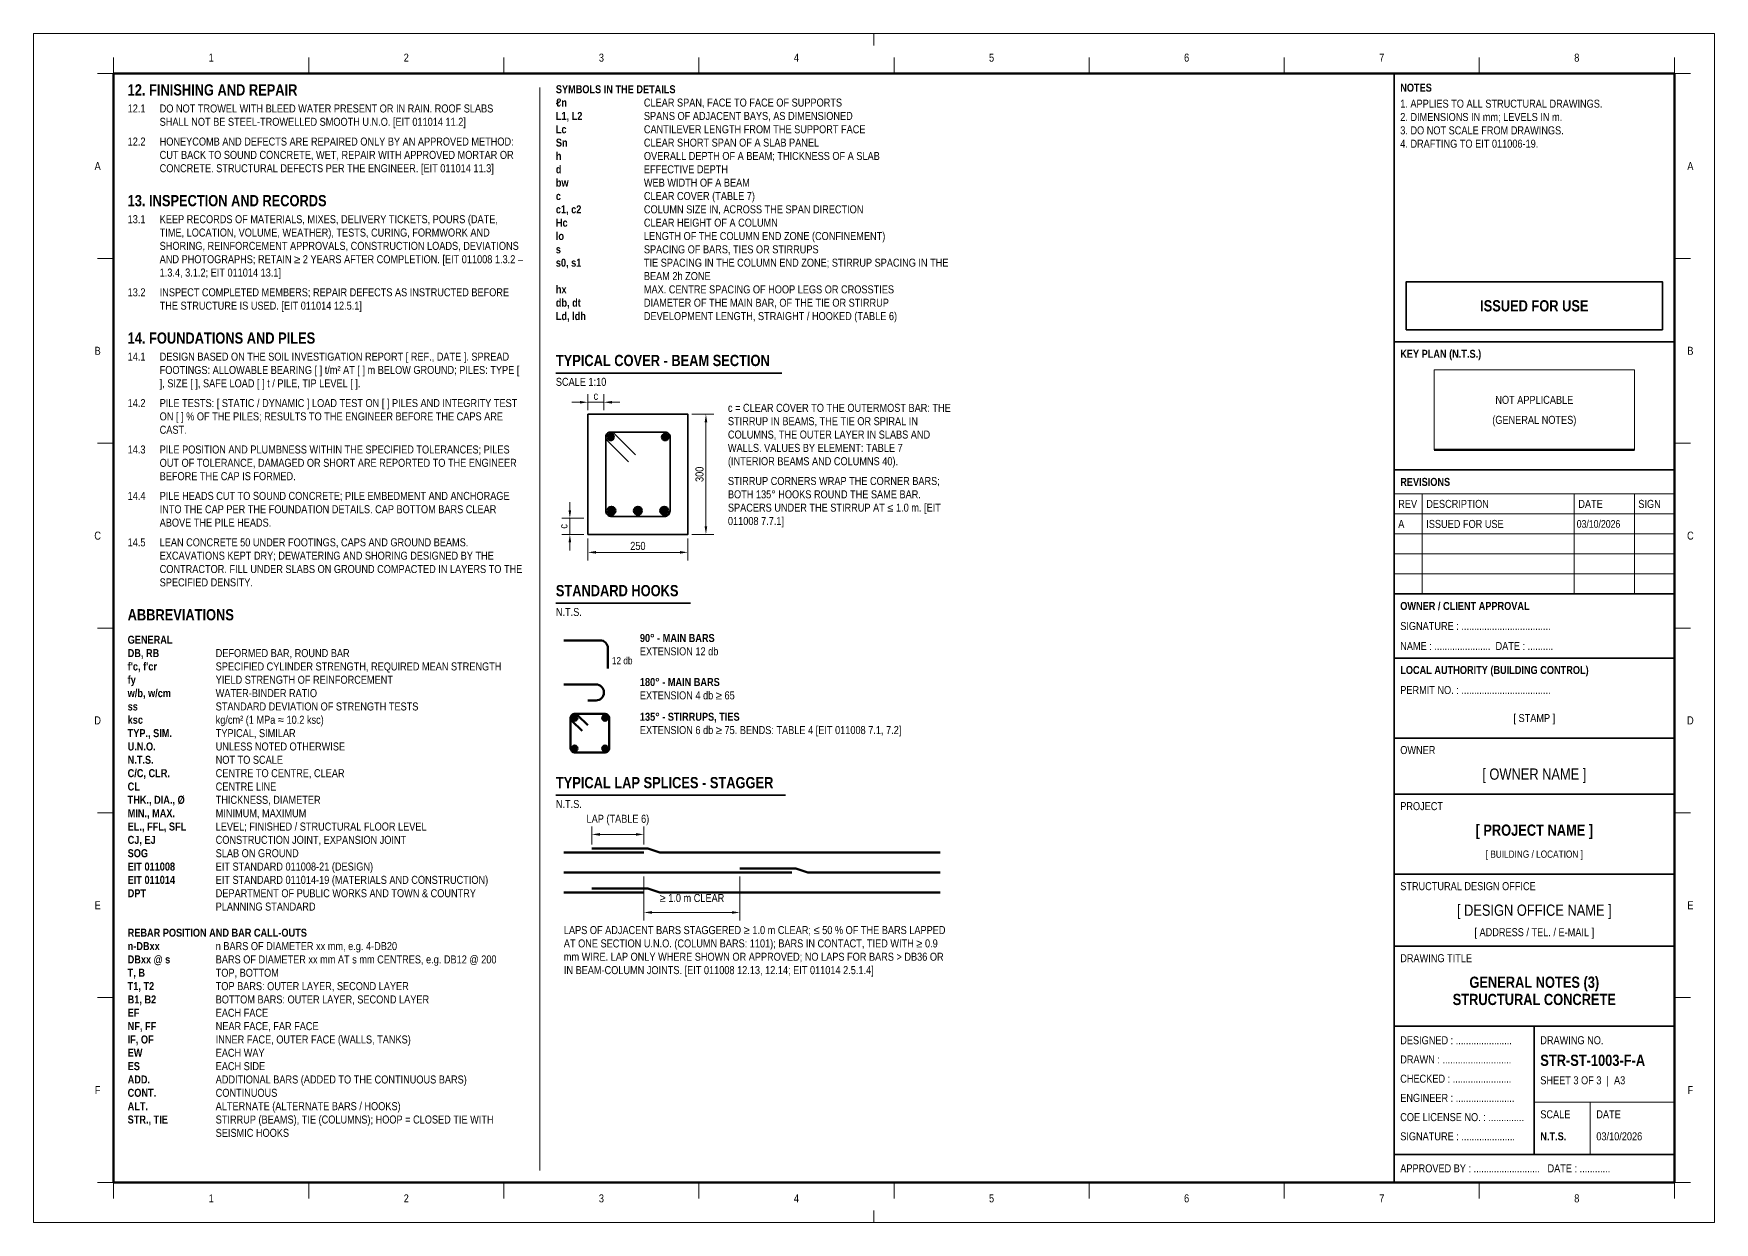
# Model space of a CAD drawing. Header units: millimetres. Extents: x 0 to 1340, y 0 to 297.
# Drawn here: x 920 to 1340, y 0 to 297 of the extents above; entities that cross this region are included whole.
import ezdxf
from ezdxf.enums import TextEntityAlignment as Align

# ---------------------------------------------------------------- set-up
doc = ezdxf.new("R2010")
doc.units = ezdxf.units.MM
for name, color, linetype, lineweight in [('S-CONC', 4, 'Continuous', 35), ('S-DET', 7, 'Continuous', 18), ('S-DIMS', 2, 'Continuous', 18), ('S-FRAME', 7, 'Continuous', 70), ('S-REBR', 1, 'Continuous', 50), ('S-REBR-SEC', 30, 'Continuous', 35), ('S-TEXT', 7, 'Continuous', 18), ('S-TITLE', 7, 'Continuous', 35), ('S-TTLB', 7, 'Continuous', 35), ('S-TTLB-THIN', 8, 'Continuous', 18), ('S-ZONE', 8, 'Continuous', 18)]:
    doc.layers.add(name, color=color, linetype=linetype, lineweight=lineweight)
doc.layers.add('S-SHEET', color=8, linetype='Continuous', lineweight=13, plot=False)
doc.layers.add('S-TB-AREA', color=8, linetype='Continuous', lineweight=13, plot=False)
doc.styles.add('AN', font='ARIALN_0.TTF')
doc.styles.add('ANB', font='ARIALNB_0.TTF')
doc.dimstyles.new('EIT-1', dxfattribs={"dimtxt": 2, "dimasz": 2, "dimexe": 2, "dimexo": 1, "dimgap": 0.6, "dimtad": 1, "dimdec": 0, "dimtxsty": 'AN', "dimcen": 2.5, "dimclrd": 2, "dimclre": 8, "dimclrt": 7, "dimazin": 3, "dimtfac": 1, "dimtmove": 1, "dimatfit": 3, "dimlwd": 18, "dimlwe": 18, "dimarcsym": 0})

# ---------------------------------------------------------------- blocks, each defined once
blk = doc.blocks.new('TB-A3-NRW')
at = {"layer": 'S-FRAME', "flags": 128}
blk.add_lwpolyline([(20, 10), (410, 10), (410, 287), (20, 287)], close=True, dxfattribs=at)
blk.add_lwpolyline([(350, 193), (400, 193)], dxfattribs=at)
at = {"layer": 'S-SHEET', "flags": 128}
blk.add_lwpolyline([(0, 0), (420, 0), (420, 297), (0, 297)], close=True, dxfattribs=at)
at = {"layer": 'S-TB-AREA', "flags": 128}
blk.add_lwpolyline([(20, 10), (340, 10), (340, 287), (20, 287)], close=True, dxfattribs=at)
at = {"layer": 'S-TITLE', "flags": 128}
blk.add_lwpolyline([(343, 223), (407, 223), (407, 235), (343, 235)], close=True, dxfattribs=at)
at = {"layer": 'S-TTLB'}
for p, q in [((340, 10), (340, 287)), ((340, 220), (410, 220)), ((340, 188), (410, 188)), ((340, 157), (410, 157)), ((340, 157), (410, 157)), ((340, 141), (410, 141)), ((340, 121), (410, 121)), ((340, 107), (410, 107)), ((340, 87), (410, 87)), ((340, 69), (410, 69)), ((340, 49), (410, 49)), ((375, 17), (375, 49)), ((340, 17), (410, 17))]:
    blk.add_line(p, q, dxfattribs=at)
at = {"layer": 'S-TTLB-THIN'}
for p, q in [((340, 182), (410, 182)), ((347, 157), (347, 182)), ((385, 157), (385, 182)), ((400, 157), (400, 182)), ((340, 177), (410, 177)), ((340, 172), (410, 172)), ((340, 167), (410, 167)), ((340, 162), (410, 162)), ((375, 30), (410, 30)), ((389, 17), (389, 30))]:
    blk.add_line(p, q, dxfattribs=at)
at = {"layer": 'S-TTLB-THIN', "flags": 128}
blk.add_lwpolyline([(350, 193), (400, 193), (400, 213), (350, 213)], close=True, dxfattribs=at)
at = {"layer": 'S-ZONE'}
for p, q in [((210, 297), (210, 294)), ((20, 287), (20, 291)), ((68.75, 287), (68.75, 291)), ((117.5, 287), (117.5, 291)), ((166.25, 287), (166.25, 291)), ((215, 287), (215, 291)), ((263.75, 287), (263.75, 291)), ((312.5, 287), (312.5, 291)), ((361.25, 287), (361.25, 291)), ((410, 287), (410, 291)), ((16, 287), (20, 287)), ((410, 287), (414, 287)), ((16, 240.83), (20, 240.83)), ((410, 240.83), (414, 240.83)), ((16, 194.67), (20, 194.67)), ((410, 194.67), (414, 194.67)), ((16, 148.5), (20, 148.5)), ((410, 148.5), (414, 148.5)), ((16, 102.33), (20, 102.33)), ((410, 102.33), (414, 102.33)), ((16, 56.17), (20, 56.17)), ((410, 56.17), (414, 56.17)), ((16, 10), (20, 10)), ((20, 10), (20, 6)), ((68.75, 10), (68.75, 6)), ((117.5, 10), (117.5, 6)), ((166.25, 10), (166.25, 6)), ((215, 10), (215, 6)), ((263.75, 10), (263.75, 6)), ((312.5, 10), (312.5, 6)), ((361.25, 10), (361.25, 6)), ((410, 10), (410, 6)), ((410, 10), (414, 10)), ((210, 0), (210, 3))]:
    blk.add_line(p, q, dxfattribs=at)
at = {"layer": 'S-TEXT'}
for s, style, p in [('NOTES', 'ANB', (341.5, 283.5)), ('KEY PLAN (N.T.S.)', 'ANB', (341.5, 217)), ('REVISIONS', 'ANB', (341.5, 185)), ('REV', 'AN', (341, 179.5)), ('DESCRIPTION', 'AN', (348, 179.5)), ('DATE', 'AN', (386, 179.5)), ('SIGN', 'AN', (401, 179.5)), ('OWNER / CLIENT APPROVAL', 'ANB', (341.5, 154)), ('SIGNATURE : ...................................', 'AN', (341.5, 149)), ('NAME : ......................  DATE : ..........', 'AN', (341.5, 144)), ('LOCAL AUTHORITY (BUILDING CONTROL)', 'ANB', (341.5, 138)), ('PERMIT NO. : ...................................', 'AN', (341.5, 133)), ('OWNER', 'AN', (341.5, 118)), ('PROJECT', 'AN', (341.5, 104)), ('STRUCTURAL DESIGN OFFICE', 'AN', (341.5, 84)), ('DRAWING TITLE', 'AN', (341.5, 66)), ('DESIGNED : ......................', 'AN', (341.5, 45.5)), ('DRAWING NO.', 'AN', (376.5, 45.5)), ('DRAWN : ...........................', 'AN', (341.5, 40.7)), ('CHECKED : .......................', 'AN', (341.5, 35.9)), ('ENGINEER : .......................', 'AN', (341.5, 31.1)), ('COE LICENSE NO. : ..............', 'AN', (341.5, 26.3)), ('SCALE', 'AN', (376.5, 27)), ('DATE', 'AN', (390.5, 27)), ('SIGNATURE : .....................', 'AN', (341.5, 21.5)), ('APPROVED BY : ..........................   DATE : ............', 'AN', (341.5, 13.5))]:
    blk.add_text(s, height=2, dxfattribs=dict(at, style=style)).set_placement(p, align=Align.MIDDLE_LEFT)
at = {"layer": 'S-TEXT', "style": 'AN'}
blk.add_text('[ STAMP ]', height=2, dxfattribs=at).set_placement((375, 126), align=Align.MIDDLE_CENTER)
at = {"layer": 'S-TEXT', "insert": (341.5, 280.5), "char_height": 2, "width": 67, "attachment_point": 1, "style": 'AN'}
blk.add_mtext('1. APPLIES TO ALL STRUCTURAL DRAWINGS.\\P2. DIMENSIONS IN mm; LEVELS IN m.\\P3. DO NOT SCALE FROM DRAWINGS.\\P4. DRAFTING TO EIT 011006-19.', dxfattribs=at)
at = {"layer": 'S-TEXT'}
for tag, height, style, p in [('STATUS_1', 2.8, 'ANB', (375, 231.2)), ('STATUS_2', 2.8, 'ANB', (375, 226.8)), ('KEYPLAN_1', 2, 'AN', (375, 205.5)), ('KEYPLAN_2', 2, 'AN', (375, 200.5)), ('OWNER', 2.8, 'AN', (375, 112)), ('PROJECT', 2.8, 'ANB', (375, 98)), ('LOCATION', 1.8, 'AN', (375, 92)), ('OFFICE', 2.8, 'AN', (375, 78)), ('OFFICE_ADDR', 2, 'AN', (375, 72.5)), ('TITLE_1', 2.8, 'ANB', (375, 60)), ('TITLE_2', 2.8, 'ANB', (375, 55.7)), ('TITLE_3', 2.8, 'ANB', (375, 51.4))]:
    blk.add_attdef(tag, text='', height=height, dxfattribs=dict(at, style=style)).set_placement(p, align=Align.MIDDLE_CENTER)
for tag, height, style, p in [('REV_1', 2, 'AN', (341, 174.5)), ('REV_1_DESC', 2, 'AN', (348, 174.5)), ('REV_1_DATE', 1.9, 'AN', (385.6, 174.5)), ('REV_2', 2, 'AN', (341, 169.5)), ('REV_2_DESC', 2, 'AN', (348, 169.5)), ('REV_2_DATE', 1.9, 'AN', (385.6, 169.5)), ('REV_3', 2, 'AN', (341, 164.5)), ('REV_3_DESC', 2, 'AN', (348, 164.5)), ('REV_3_DATE', 1.9, 'AN', (385.6, 164.5)), ('REV_4', 2, 'AN', (341, 159.5)), ('REV_4_DESC', 2, 'AN', (348, 159.5)), ('REV_4_DATE', 1.9, 'AN', (385.6, 159.5)), ('DWG_NO', 2.8, 'ANB', (376.5, 40.5)), ('SHEET', 2, 'AN', (376.5, 35.5)), ('SCALE', 2, 'ANB', (376.5, 21.5)), ('DATE', 2, 'AN', (390.5, 21.5))]:
    blk.add_attdef(tag, text='', height=height, dxfattribs=dict(at, style=style)).set_placement(p, align=Align.MIDDLE_LEFT)
at = {"layer": 'S-ZONE', "style": 'AN'}
for s, p in [('1', (44.38, 291)), ('2', (93.12, 291)), ('3', (141.88, 291)), ('4', (190.62, 291)), ('5', (239.38, 291)), ('6', (288.12, 291)), ('7', (336.88, 291)), ('8', (385.62, 291)), ('A', (16, 263.92)), ('A', (414, 263.92)), ('B', (16, 217.75)), ('B', (414, 217.75)), ('C', (16, 171.58)), ('C', (414, 171.58)), ('D', (16, 125.42)), ('D', (414, 125.42)), ('E', (16, 79.25)), ('E', (414, 79.25)), ('F', (16, 33.08)), ('F', (414, 33.08)), ('1', (44.38, 6)), ('2', (93.12, 6)), ('3', (141.88, 6)), ('4', (190.62, 6)), ('5', (239.38, 6)), ('6', (288.12, 6)), ('7', (336.88, 6)), ('8', (385.62, 6))]:
    blk.add_text(s, height=2, dxfattribs=at).set_placement(p, align=Align.MIDDLE_CENTER)
blk = doc.blocks.new('NOTES-1003-1', base_point=(23.5, 13))
at = {"layer": 'S-TTLB-THIN'}
blk.add_line((126.5, 13), (126.5, 283.5), dxfattribs=at)
at = {"layer": 'S-TEXT'}
for s, height, style, p in [('12. FINISHING AND REPAIR', 2.8, 'ANB', (23.5, 280.7)), ('SYMBOLS IN THE DETAILS', 2, 'ANB', (130.5, 281.5)), ('12.1', 2, 'AN', (23.5, 276.7)), ('DO NOT TROWEL WITH BLEED WATER PRESENT OR IN RAIN. ROOF SLABS', 2, 'AN', (31.5, 276.7)), ('ℓn', 2, 'ANB', (130.5, 278.17)), ('L1, L2', 2, 'ANB', (130.5, 274.83)), ('SPANS OF ADJACENT BAYS, AS DIMENSIONED', 2, 'AN', (152.5, 274.83)), ('CLEAR SPAN, FACE TO FACE OF SUPPORTS', 2, 'AN', (152.5, 278.17)), ('SHALL NOT BE STEEL-TROWELLED SMOOTH U.N.O. [EIT 011014 11.2]', 2, 'AN', (31.5, 273.37)), ('Lc', 2, 'ANB', (130.5, 271.5)), ('CANTILEVER LENGTH FROM THE SUPPORT FACE', 2, 'AN', (152.5, 271.5)), ('12.2', 2, 'AN', (23.5, 268.43)), ('HONEYCOMB AND DEFECTS ARE REPAIRED ONLY BY AN APPROVED METHOD:', 2, 'AN', (31.5, 268.43)), ('Sn', 2, 'ANB', (130.5, 268.17)), ('CLEAR SHORT SPAN OF A SLAB PANEL', 2, 'AN', (152.5, 268.17)), ('CUT BACK TO SOUND CONCRETE, WET, REPAIR WITH APPROVED MORTAR OR', 2, 'AN', (31.5, 265.1)), ('h', 2, 'ANB', (130.5, 264.83)), ('OVERALL DEPTH OF A BEAM; THICKNESS OF A SLAB', 2, 'AN', (152.5, 264.83)), ('CONCRETE. STRUCTURAL DEFECTS PER THE ENGINEER. [EIT 011014 11.3]', 2, 'AN', (31.5, 261.77)), ('d', 2, 'ANB', (130.5, 261.5)), ('bw', 2, 'ANB', (130.5, 258.17)), ('WEB WIDTH OF A BEAM', 2, 'AN', (152.5, 258.17)), ('EFFECTIVE DEPTH', 2, 'AN', (152.5, 261.5)), ('13. INSPECTION AND RECORDS', 2.8, 'ANB', (23.5, 253.03)), ('c', 2, 'ANB', (130.5, 254.83)), ('CLEAR COVER (TABLE 7)', 2, 'AN', (152.5, 254.83)), ('c1, c2', 2, 'ANB', (130.5, 251.5)), ('COLUMN SIZE IN, ACROSS THE SPAN DIRECTION', 2, 'AN', (152.5, 251.5)), ('13.1', 2, 'AN', (23.5, 249.03)), ('TIME, LOCATION, VOLUME, WEATHER), TESTS, CURING, FORMWORK AND', 2, 'AN', (31.5, 245.7)), ('KEEP RECORDS OF MATERIALS, MIXES, DELIVERY TICKETS, POURS (DATE,', 2, 'AN', (31.5, 249.03)), ('Hc', 2, 'ANB', (130.5, 248.17)), ('CLEAR HEIGHT OF A COLUMN', 2, 'AN', (152.5, 248.17)), ('SHORING, REINFORCEMENT APPROVALS, CONSTRUCTION LOADS, DEVIATIONS', 2, 'AN', (31.5, 242.37)), ('s', 2, 'ANB', (130.5, 241.5)), ('lo', 2, 'ANB', (130.5, 244.83)), ('SPACING OF BARS, TIES OR STIRRUPS', 2, 'AN', (152.5, 241.5)), ('LENGTH OF THE COLUMN END ZONE (CONFINEMENT)', 2, 'AN', (152.5, 244.83)), ('AND PHOTOGRAPHS; RETAIN ≥ 2 YEARS AFTER COMPLETION. [EIT 011008 1.3.2 –', 2, 'AN', (31.5, 239.03)), ('s0, s1', 2, 'ANB', (130.5, 238.17)), ('TIE SPACING IN THE COLUMN END ZONE; STIRRUP SPACING IN THE', 2, 'AN', (152.5, 238.17)), ('1.3.4, 3.1.2; EIT 011014 13.1]', 2, 'AN', (31.5, 235.7)), ('BEAM 2h ZONE', 2, 'AN', (152.5, 234.83)), ('13.2', 2, 'AN', (23.5, 230.77)), ('INSPECT COMPLETED MEMBERS; REPAIR DEFECTS AS INSTRUCTED BEFORE', 2, 'AN', (31.5, 230.77)), ('hx', 2, 'ANB', (130.5, 231.5)), ('MAX. CENTRE SPACING OF HOOP LEGS OR CROSSTIES', 2, 'AN', (152.5, 231.5)), ('THE STRUCTURE IS USED. [EIT 011014 12.5.1]', 2, 'AN', (31.5, 227.43)), ('db, dt', 2, 'ANB', (130.5, 228.17)), ('Ld, ldh', 2, 'ANB', (130.5, 224.83)), ('DIAMETER OF THE MAIN BAR, OF THE TIE OR STIRRUP', 2, 'AN', (152.5, 228.17)), ('DEVELOPMENT LENGTH, STRAIGHT / HOOKED (TABLE 6)', 2, 'AN', (152.5, 224.83)), ('14. FOUNDATIONS AND PILES', 2.8, 'ANB', (23.5, 218.7)), ('14.1', 2, 'AN', (23.5, 214.7)), ('DESIGN BASED ON THE SOIL INVESTIGATION REPORT [ REF., DATE ]. SPREAD', 2, 'AN', (31.5, 214.7)), ('], SIZE [ ], SAFE LOAD [ ] t / PILE, TIP LEVEL [ ].', 2, 'AN', (31.5, 208.03)), ('FOOTINGS: ALLOWABLE BEARING [ ] t/m² AT [ ] m BELOW GROUND; PILES: TYPE [', 2, 'AN', (31.5, 211.37)), ('PILE TESTS: [ STATIC / DYNAMIC ] LOAD TEST ON [ ] PILES AND INTEGRITY TEST', 2, 'AN', (31.5, 203.1)), ('14.2', 2, 'AN', (23.5, 203.1)), ('ON [ ] % OF THE PILES; RESULTS TO THE ENGINEER BEFORE THE CAPS ARE', 2, 'AN', (31.5, 199.77)), ('CAST.', 2, 'AN', (31.5, 196.43)), ('14.3', 2, 'AN', (23.5, 191.5)), ('PILE POSITION AND PLUMBNESS WITHIN THE SPECIFIED TOLERANCES; PILES', 2, 'AN', (31.5, 191.5)), ('OUT OF TOLERANCE, DAMAGED OR SHORT ARE REPORTED TO THE ENGINEER', 2, 'AN', (31.5, 188.17)), ('BEFORE THE CAP IS FORMED.', 2, 'AN', (31.5, 184.83)), ('14.4', 2, 'AN', (23.5, 179.9)), ('PILE HEADS CUT TO SOUND CONCRETE; PILE EMBEDMENT AND ANCHORAGE', 2, 'AN', (31.5, 179.9)), ('INTO THE CAP PER THE FOUNDATION DETAILS. CAP BOTTOM BARS CLEAR', 2, 'AN', (31.5, 176.57)), ('ABOVE THE PILE HEADS.', 2, 'AN', (31.5, 173.23)), ('14.5', 2, 'AN', (23.5, 168.3)), ('LEAN CONCRETE 50 UNDER FOOTINGS, CAPS AND GROUND BEAMS.', 2, 'AN', (31.5, 168.3)), ('CONTRACTOR. FILL UNDER SLABS ON GROUND COMPACTED IN LAYERS TO THE', 2, 'AN', (31.5, 161.63)), ('EXCAVATIONS KEPT DRY; DEWATERING AND SHORING DESIGNED BY THE', 2, 'AN', (31.5, 164.97)), ('SPECIFIED DENSITY.', 2, 'AN', (31.5, 158.3)), ('ABBREVIATIONS', 2.8, 'ANB', (23.5, 149.57)), ('GENERAL', 2, 'ANB', (23.5, 143.97)), ('DB, RB', 2, 'ANB', (23.5, 140.63)), ('DEFORMED BAR, ROUND BAR', 2, 'AN', (45.5, 140.63)), ("f'c, f'cr", 2, 'ANB', (23.5, 137.3)), ('SPECIFIED CYLINDER STRENGTH, REQUIRED MEAN STRENGTH', 2, 'AN', (45.5, 137.3)), ('fy', 2, 'ANB', (23.5, 133.97)), ('YIELD STRENGTH OF REINFORCEMENT', 2, 'AN', (45.5, 133.97)), ('w/b, w/cm', 2, 'ANB', (23.5, 130.63)), ('WATER-BINDER RATIO', 2, 'AN', (45.5, 130.63)), ('ss', 2, 'ANB', (23.5, 127.3)), ('ksc', 2, 'ANB', (23.5, 123.97)), ('STANDARD DEVIATION OF STRENGTH TESTS', 2, 'AN', (45.5, 127.3)), ('kg/cm² (1 MPa ≈ 10.2 ksc)', 2, 'AN', (45.5, 123.97)), ('TYP., SIM.', 2, 'ANB', (23.5, 120.63)), ('TYPICAL, SIMILAR', 2, 'AN', (45.5, 120.63)), ('U.N.O.', 2, 'ANB', (23.5, 117.3)), ('UNLESS NOTED OTHERWISE', 2, 'AN', (45.5, 117.3)), ('N.T.S.', 2, 'ANB', (23.5, 113.97)), ('NOT TO SCALE', 2, 'AN', (45.5, 113.97)), ('C/C, CLR.', 2, 'ANB', (23.5, 110.63)), ('CL', 2, 'ANB', (23.5, 107.3)), ('CENTRE TO CENTRE, CLEAR', 2, 'AN', (45.5, 110.63)), ('CENTRE LINE', 2, 'AN', (45.5, 107.3)), ('THK., DIA., Ø', 2, 'ANB', (23.5, 103.97)), ('THICKNESS, DIAMETER', 2, 'AN', (45.5, 103.97)), ('MIN., MAX.', 2, 'ANB', (23.5, 100.63)), ('MINIMUM, MAXIMUM', 2, 'AN', (45.5, 100.63)), ('EL., FFL, SFL', 2, 'ANB', (23.5, 97.3)), ('LEVEL; FINISHED / STRUCTURAL FLOOR LEVEL', 2, 'AN', (45.5, 97.3)), ('SOG', 2, 'ANB', (23.5, 90.63)), ('CJ, EJ', 2, 'ANB', (23.5, 93.97)), ('SLAB ON GROUND', 2, 'AN', (45.5, 90.63)), ('CONSTRUCTION JOINT, EXPANSION JOINT', 2, 'AN', (45.5, 93.97)), ('EIT 011008', 2, 'ANB', (23.5, 87.3)), ('EIT STANDARD 011008-21 (DESIGN)', 2, 'AN', (45.5, 87.3)), ('EIT 011014', 2, 'ANB', (23.5, 83.97)), ('EIT STANDARD 011014-19 (MATERIALS AND CONSTRUCTION)', 2, 'AN', (45.5, 83.97)), ('DPT', 2, 'ANB', (23.5, 80.63)), ('DEPARTMENT OF PUBLIC WORKS AND TOWN & COUNTRY', 2, 'AN', (45.5, 80.63)), ('PLANNING STANDARD', 2, 'AN', (45.5, 77.3)), ('REBAR POSITION AND BAR CALL-OUTS', 2, 'ANB', (23.5, 70.77)), ('n-DBxx', 2, 'ANB', (23.5, 67.43)), ('n BARS OF DIAMETER xx mm, e.g. 4-DB20', 2, 'AN', (45.5, 67.43)), ('T, B', 2, 'ANB', (23.5, 60.77)), ('DBxx @ s', 2, 'ANB', (23.5, 64.1)), ('TOP, BOTTOM', 2, 'AN', (45.5, 60.77)), ('BARS OF DIAMETER xx mm AT s mm CENTRES, e.g. DB12 @ 200', 2, 'AN', (45.5, 64.1)), ('T1, T2', 2, 'ANB', (23.5, 57.43)), ('TOP BARS: OUTER LAYER, SECOND LAYER', 2, 'AN', (45.5, 57.43)), ('B1, B2', 2, 'ANB', (23.5, 54.1)), ('BOTTOM BARS: OUTER LAYER, SECOND LAYER', 2, 'AN', (45.5, 54.1)), ('EF', 2, 'ANB', (23.5, 50.77)), ('EACH FACE', 2, 'AN', (45.5, 50.77)), ('NF, FF', 2, 'ANB', (23.5, 47.43)), ('IF, OF', 2, 'ANB', (23.5, 44.1)), ('NEAR FACE, FAR FACE', 2, 'AN', (45.5, 47.43)), ('INNER FACE, OUTER FACE (WALLS, TANKS)', 2, 'AN', (45.5, 44.1)), ('EW', 2, 'ANB', (23.5, 40.77)), ('EACH WAY', 2, 'AN', (45.5, 40.77)), ('ES', 2, 'ANB', (23.5, 37.43)), ('EACH SIDE', 2, 'AN', (45.5, 37.43)), ('ADD.', 2, 'ANB', (23.5, 34.1)), ('ADDITIONAL BARS (ADDED TO THE CONTINUOUS BARS)', 2, 'AN', (45.5, 34.1)), ('ALT.', 2, 'ANB', (23.5, 27.43)), ('CONT.', 2, 'ANB', (23.5, 30.77)), ('ALTERNATE (ALTERNATE BARS / HOOKS)', 2, 'AN', (45.5, 27.43)), ('CONTINUOUS', 2, 'AN', (45.5, 30.77)), ('STR., TIE', 2, 'ANB', (23.5, 24.1)), ('STIRRUP (BEAMS), TIE (COLUMNS); HOOP = CLOSED TIE WITH', 2, 'AN', (45.5, 24.1)), ('SEISMIC HOOKS', 2, 'AN', (45.5, 20.77))]:
    blk.add_text(s, height=height, dxfattribs=dict(at, style=style)).set_placement(p, align=Align.BOTTOM_LEFT)
blk = doc.blocks.new('DET-1003-HOOKS', base_point=(130.5, 117.43))
at = {"layer": 'S-REBR'}
h = blk.add_hatch(color=256, dxfattribs=at)
h.dxf.hatch_style = 1
edge = h.paths.add_edge_path()
edge.add_arc((135.2, 126.03), 0.7, 0, 360)
h = blk.add_hatch(color=256, dxfattribs=at)
h.dxf.hatch_style = 1
edge = h.paths.add_edge_path()
edge.add_arc((142.8, 126.03), 0.7, 0, 360)
h = blk.add_hatch(color=256, dxfattribs=at)
h.dxf.hatch_style = 1
edge = h.paths.add_edge_path()
edge.add_arc((135.2, 118.43), 0.7, 0, 360)
h = blk.add_hatch(color=256, dxfattribs=at)
h.dxf.hatch_style = 1
edge = h.paths.add_edge_path()
edge.add_arc((142.8, 118.43), 0.7, 0, 360)
at = {"layer": 'S-REBR', "flags": 128}
for points in [[(132.5, 145.4), (141.57, 145.4, -0.414214), (143.5, 143.48), (143.5, 138.4)], [(132.5, 134.4), (140.57, 134.4, -0.414214), (142.5, 132.48), (142.5, 132.33, -0.414214), (140.57, 130.4), (138.5, 130.4)], [(138.45, 124.19), (135.91, 126.74, 0.668179), (134.2, 126.03), (134.2, 118.43, 0.414214), (135.2, 117.43), (142.8, 117.43, 0.414214), (143.8, 118.43), (143.8, 126.03, 0.414214), (142.8, 127.03), (135.2, 127.03, 0.668179), (134.49, 125.33), (137.04, 122.78)]]:
    blk.add_lwpolyline(points, format="xyb", dxfattribs=at)
at = {"layer": 'S-REBR'}
for centre in [(135.2, 126.03), (142.8, 126.03), (135.2, 118.43), (142.8, 118.43)]:
    blk.add_circle(centre, 0.7, dxfattribs=at)
at = {"layer": 'S-TITLE'}
blk.add_line((130.5, 154.7), (164.14, 154.7), dxfattribs=at)
at = {"layer": 'S-TEXT'}
for s, height, style, p in [('STANDARD HOOKS', 2.8, 'ANB', (130.5, 155.6)), ('90° - MAIN BARS', 2, 'ANB', (151.5, 144.4)), ('EXTENSION 12 db', 2, 'AN', (151.5, 141.07)), ('12 db', 1.8, 'AN', (144.5, 138.9)), ('180° - MAIN BARS', 2, 'ANB', (151.5, 133.4)), ('EXTENSION 4 db ≥ 65', 2, 'AN', (151.5, 130.07)), ('135° - STIRRUPS, TIES', 2, 'ANB', (151.5, 124.73)), ('EXTENSION 6 db ≥ 75. BENDS: TABLE 4 [EIT 011008 7.1, 7.2]', 2, 'AN', (151.5, 121.4))]:
    blk.add_text(s, height=height, dxfattribs=dict(at, style=style)).set_placement(p, align=Align.BOTTOM_LEFT)
at = {"layer": 'S-TEXT', "style": 'AN'}
blk.add_text('N.T.S.', height=2, dxfattribs=at).set_placement((130.5, 153.5), align=Align.TOP_LEFT)
blk = doc.blocks.new('DET-1003-COVER', base_point=(130.5, 165.4))
at = {"layer": 'S-REBR'}
h = blk.add_hatch(color=256, dxfattribs=at)
h.dxf.hatch_style = 1
edge = h.paths.add_edge_path()
edge.add_arc((144.2, 196.2), 0.8, 0, 360)
h = blk.add_hatch(color=256, dxfattribs=at)
h.dxf.hatch_style = 1
edge = h.paths.add_edge_path()
edge.add_arc((157.8, 196.2), 0.8, 0, 360)
h = blk.add_hatch(color=256, dxfattribs=at)
h.dxf.hatch_style = 1
edge = h.paths.add_edge_path()
edge.add_arc((144.4, 177.8), 1, 0, 360)
h = blk.add_hatch(color=256, dxfattribs=at)
h.dxf.hatch_style = 1
edge = h.paths.add_edge_path()
edge.add_arc((151, 177.8), 1, 0, 360)
h = blk.add_hatch(color=256, dxfattribs=at)
h.dxf.hatch_style = 1
edge = h.paths.add_edge_path()
edge.add_arc((157.6, 177.8), 1, 0, 360)
at = {"layer": 'S-CONC', "flags": 128}
blk.add_lwpolyline([(138.5, 171.9), (163.5, 171.9), (163.5, 201.9), (138.5, 201.9)], close=True, dxfattribs=at)
at = {"layer": 'S-REBR'}
for centre, radius in [((144.2, 196.2), 0.8), ((157.8, 196.2), 0.8), ((144.4, 177.8), 1), ((151, 177.8), 1), ((157.6, 177.8), 1)]:
    blk.add_circle(centre, radius, dxfattribs=at)
at = {"layer": 'S-REBR-SEC', "flags": 128}
blk.add_lwpolyline([(150.39, 191.78), (145.08, 197.08, 0.668179), (142.95, 196.2), (142.95, 177.8, 0.414214), (144.4, 176.35), (157.6, 176.35, 0.414214), (159.05, 177.8), (159.05, 196.2, 0.414214), (157.8, 197.45), (144.2, 197.45, 0.668179), (143.32, 195.32), (148.62, 190.01)], format="xyb", dxfattribs=at)
at = {"layer": 'S-TITLE'}
blk.add_line((130.5, 212.2), (186.96, 212.2), dxfattribs=at)
at = {"layer": 'S-TEXT'}
for s, height, style, p in [('TYPICAL COVER - BEAM SECTION', 2.8, 'ANB', (130.5, 213.1)), ('c = CLEAR COVER TO THE OUTERMOST BAR: THE', 2, 'AN', (173.5, 201.9)), ('STIRRUP IN BEAMS, THE TIE OR SPIRAL IN', 2, 'AN', (173.5, 198.57)), ('COLUMNS, THE OUTER LAYER IN SLABS AND', 2, 'AN', (173.5, 195.23)), ('WALLS. VALUES BY ELEMENT: TABLE 7', 2, 'AN', (173.5, 191.9)), ('(INTERIOR BEAMS AND COLUMNS 40).', 2, 'AN', (173.5, 188.57)), ('STIRRUP CORNERS WRAP THE CORNER BARS;', 2, 'AN', (173.5, 183.63)), ('BOTH 135° HOOKS ROUND THE SAME BAR.', 2, 'AN', (173.5, 180.3)), ('SPACERS UNDER THE STIRRUP AT ≤ 1.0 m. [EIT', 2, 'AN', (173.5, 176.97)), ('011008 7.7.1]', 2, 'AN', (173.5, 173.63))]:
    blk.add_text(s, height=height, dxfattribs=dict(at, style=style)).set_placement(p, align=Align.BOTTOM_LEFT)
at = {"layer": 'S-TEXT', "style": 'AN'}
blk.add_text('SCALE 1:10', height=2, dxfattribs=at).set_placement((130.5, 211), align=Align.TOP_LEFT)
at = {"layer": 'S-DIMS'}
for base, p1, p2, text in [((138.5, 204.9), (138.5, 201.9), (142.5, 201.9), 'c'), ((138.5, 167.4), (138.5, 171.9), (163.5, 171.9), '250')]:
    blk.add_linear_dim(base=base, p1=p1, p2=p2, text=text, dimstyle='EIT-1', dxfattribs=at).render()
for base, p1, p2, text in [((168, 171.9), (163.5, 171.9), (163.5, 201.9), '300'), ((134, 171.9), (138.5, 171.9), (138.5, 175.9), 'c')]:
    blk.add_linear_dim(base=base, p1=p1, p2=p2, angle=90, text=text, dimstyle='EIT-1', dxfattribs=at).render()
blk = doc.blocks.new('DET-1003-LAPS', base_point=(130.5, 61.43))
at = {"layer": 'S-REBR'}
for p, q in [((132.5, 92.43), (152.5, 92.43)), ((132.5, 87.43), (189.5, 87.43)), ((132.5, 82.43), (152.5, 82.43))]:
    blk.add_line(p, q, dxfattribs=at)
at = {"layer": 'S-REBR', "flags": 128}
for points in [[(139.5, 93.43), (153.5, 93.43), (156.5, 92.43), (226.5, 92.43)], [(176.5, 88.43), (190.5, 88.43), (193.5, 87.43), (226.5, 87.43)], [(139.5, 83.43), (153.5, 83.43), (156.5, 82.43), (226.5, 82.43)]]:
    blk.add_lwpolyline(points, dxfattribs=at)
at = {"layer": 'S-TITLE'}
blk.add_line((130.5, 106.73), (187.85, 106.73), dxfattribs=at)
at = {"layer": 'S-TEXT'}
for s, height, style, p in [('TYPICAL LAP SPLICES - STAGGER', 2.8, 'ANB', (130.5, 107.63)), ('LAPS OF ADJACENT BARS STAGGERED ≥ 1.0 m CLEAR; ≤ 50 % OF THE BARS LAPPED', 2, 'AN', (132.5, 71.43)), ('AT ONE SECTION U.N.O. (COLUMN BARS: 1101); BARS IN CONTACT, TIED WITH ≥ 0.9', 2, 'AN', (132.5, 68.1)), ('mm WIRE. LAP ONLY WHERE SHOWN OR APPROVED; NO LAPS FOR BARS > DB36 OR', 2, 'AN', (132.5, 64.77)), ('IN BEAM-COLUMN JOINTS. [EIT 011008 12.13, 12.14; EIT 011014 2.5.1.4]', 2, 'AN', (132.5, 61.43))]:
    blk.add_text(s, height=height, dxfattribs=dict(at, style=style)).set_placement(p, align=Align.BOTTOM_LEFT)
at = {"layer": 'S-TEXT', "style": 'AN'}
blk.add_text('N.T.S.', height=2, dxfattribs=at).set_placement((130.5, 105.53), align=Align.TOP_LEFT)
at = {"layer": 'S-DIMS'}
for base, p1, p2, text in [((139.5, 96.93), (139.5, 93.43), (152.5, 93.43), 'LAP (TABLE 6)'), ((152.5, 77.43), (152.5, 87.43), (176.5, 87.43), '≥ 1.0 m CLEAR')]:
    blk.add_linear_dim(base=base, p1=p1, p2=p2, text=text, dimstyle='EIT-1', dxfattribs=at).render()

msp = doc.modelspace()

# ---------------------------------------------------------------- block references
at = {"layer": 'S-DET'}
for name, p in [('DET-1003-COVER', (1050.5, 165.4)), ('DET-1003-HOOKS', (1050.5, 117.43)), ('DET-1003-LAPS', (1050.5, 61.43))]:
    msp.add_blockref(name, p, dxfattribs=at)
at = {"layer": 'S-TEXT'}
msp.add_blockref('NOTES-1003-1', (943.5, 13), dxfattribs=at)
at = {"layer": 'S-TTLB'}
ref = msp.add_blockref('TB-A3-NRW', (920, 0), dxfattribs=at)
ref.add_attrib('DWG_NO', 'STR-ST-1003-F-A', dxfattribs={"layer": 'S-TEXT', "height": 2.8, "style": 'ANB'}).set_placement((1296.5, 40.5), align=Align.MIDDLE_LEFT)
ref.add_attrib('SHEET', 'SHEET 3 OF 3  |  A3', dxfattribs={"layer": 'S-TEXT', "height": 2, "style": 'AN'}).set_placement((1296.5, 35.5), align=Align.MIDDLE_LEFT)
ref.add_attrib('SCALE', 'N.T.S.', dxfattribs={"layer": 'S-TEXT', "height": 2, "style": 'ANB'}).set_placement((1296.5, 21.5), align=Align.MIDDLE_LEFT)
ref.add_attrib('DATE', '03/10/2026', dxfattribs={"layer": 'S-TEXT', "height": 2, "style": 'AN'}).set_placement((1310.5, 21.5), align=Align.MIDDLE_LEFT)
ref.add_attrib('TITLE_1', 'GENERAL NOTES (3)', dxfattribs={"layer": 'S-TEXT', "height": 2.8, "style": 'ANB'}).set_placement((1295, 60), align=Align.MIDDLE_CENTER)
ref.add_attrib('TITLE_2', 'STRUCTURAL CONCRETE', dxfattribs={"layer": 'S-TEXT', "height": 2.8, "style": 'ANB'}).set_placement((1295, 55.7), align=Align.MIDDLE_CENTER)
ref.add_attrib('OFFICE', '[ DESIGN OFFICE NAME ]', dxfattribs={"layer": 'S-TEXT', "height": 2.8, "style": 'AN'}).set_placement((1295, 78), align=Align.MIDDLE_CENTER)
ref.add_attrib('OFFICE_ADDR', '[ ADDRESS / TEL. / E-MAIL ]', dxfattribs={"layer": 'S-TEXT', "height": 2, "style": 'AN'}).set_placement((1295, 72.5), align=Align.MIDDLE_CENTER)
ref.add_attrib('PROJECT', '[ PROJECT NAME ]', dxfattribs={"layer": 'S-TEXT', "height": 2.8, "style": 'ANB'}).set_placement((1295, 98), align=Align.MIDDLE_CENTER)
ref.add_attrib('LOCATION', '[ BUILDING / LOCATION ]', dxfattribs={"layer": 'S-TEXT', "height": 1.8, "style": 'AN'}).set_placement((1295, 92), align=Align.MIDDLE_CENTER)
ref.add_attrib('OWNER', '[ OWNER NAME ]', dxfattribs={"layer": 'S-TEXT', "height": 2.8, "style": 'AN'}).set_placement((1295, 112), align=Align.MIDDLE_CENTER)
ref.add_attrib('REV_1', 'A', dxfattribs={"layer": 'S-TEXT', "height": 2, "style": 'AN'}).set_placement((1261, 174.5), align=Align.MIDDLE_LEFT)
ref.add_attrib('REV_1_DESC', 'ISSUED FOR USE', dxfattribs={"layer": 'S-TEXT', "height": 2, "style": 'AN'}).set_placement((1268, 174.5), align=Align.MIDDLE_LEFT)
ref.add_attrib('REV_1_DATE', '03/10/2026', dxfattribs={"layer": 'S-TEXT', "height": 1.9, "style": 'AN'}).set_placement((1305.6, 174.5), align=Align.MIDDLE_LEFT)
ref.add_attrib('KEYPLAN_1', 'NOT APPLICABLE', dxfattribs={"layer": 'S-TEXT', "height": 2, "style": 'AN'}).set_placement((1295, 205.5), align=Align.MIDDLE_CENTER)
ref.add_attrib('KEYPLAN_2', '(GENERAL NOTES)', dxfattribs={"layer": 'S-TEXT', "height": 2, "style": 'AN'}).set_placement((1295, 200.5), align=Align.MIDDLE_CENTER)
ref.add_attrib('STATUS_1', 'ISSUED FOR USE', dxfattribs={"layer": 'S-TEXT', "height": 2.8, "style": 'ANB'}).set_placement((1295, 229), align=Align.MIDDLE_CENTER)

doc.saveas('drawing.dxf')
